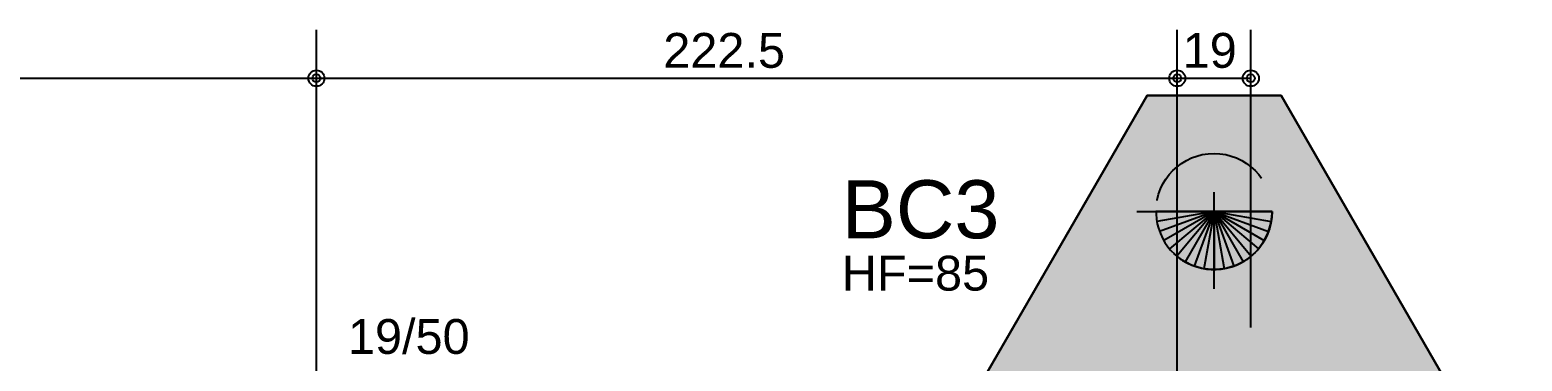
# Model space of a CAD drawing. Extents: x 0 to 119, y 0 to 84.
# Drawn here: x 38.25 to 45.96, y 74.06 to 75.78 of the extents above; entities that cross this region are included whole.
import ezdxf

# ---------------------------------------------------------------- set-up
doc = ezdxf.new("R2010")
doc.units = 0
doc.header["$MEASUREMENT"] = 0
doc.linetypes.add('ESTILO_TQS_0001', pattern=[1, 0.7, -0.3])
doc.linetypes.add('ESTILO_TQS_0003', pattern=[1.5, 0.5, -0.4, 0.1, -0.5])
for name, color, linetype in [('1', 3, 'CONTINUOUS'), ('10', 252, 'CONTINUOUS'), ('18', 6, 'CONTINUOUS'), ('26', 10, 'CONTINUOUS'), ('32', 250, 'CONTINUOUS'), ('36', 7, 'CONTINUOUS'), ('37', 7, 'CONTINUOUS')]:
    doc.layers.add(name, color=color, linetype=linetype)
doc.styles.add('TQS_ARIAL', font='arial.ttf')

msp = doc.modelspace()

# ---------------------------------------------------------------- linework, layer by layer
at = {"layer": '1', "color": 3, "linetype": 'Continuous'}
msp.add_lwpolyline([(44.668909, 74.837034), (44.068909, 74.837034), (44.069142, 74.825223), (44.071447, 74.798094), (44.075569, 74.774172), (44.081397, 74.75138), (44.091372, 74.723136), (44.104318, 74.695644), (44.115253, 74.676852), (44.130966, 74.654324), (44.144552, 74.637876), (44.166134, 74.615941), (44.184767, 74.600198), (44.206756, 74.584633), (44.228104, 74.572131), (44.254195, 74.559833), (44.274496, 74.552278), (44.304028, 74.544134), (44.33019, 74.539543), (44.354684, 74.537372), (44.368909, 74.537034), (44.380396, 74.537254), (44.405138, 74.53923), (44.433656, 74.544105), (44.460239, 74.551274), (44.48514, 74.560465), (44.509909, 74.572234), (44.530007, 74.583958), (44.555287, 74.601952), (44.571154, 74.615456), (44.591147, 74.635514), (44.606277, 74.653576), (44.623503, 74.678346), (44.633829, 74.696259), (44.64748, 74.725687), (44.656419, 74.751372), (44.662429, 74.775015), (44.666121, 74.796225), (44.668714, 74.826218), (44.668909, 74.837034)], dxfattribs=at)
at = {"layer": '10', "color": 252, "linetype": 'ESTILO_TQS_0003'}
for p, q in [((44.368909, 74.437134), (44.368909, 75.236934)), ((43.969009, 74.837034), (44.768809, 74.837034))]:
    msp.add_line(p, q, dxfattribs=at)
at = {"layer": '10', "color": 252, "linetype": 'Continuous'}
for q in [(44.068909, 74.837034), (44.073467, 74.78494), (44.087002, 74.734428), (44.109102, 74.687034), (44.139096, 74.644198), (44.176073, 74.607221), (44.218909, 74.577227), (44.266303, 74.555126), (44.316815, 74.541592), (44.368909, 74.537034), (44.421004, 74.541592), (44.471515, 74.555126), (44.518909, 74.577227), (44.561746, 74.607221), (44.598723, 74.644198), (44.628717, 74.687034), (44.650817, 74.734428), (44.664352, 74.78494), (44.668909, 74.837034)]:
    msp.add_line((44.368909, 74.837034), q, dxfattribs=at)
at = {"layer": '10', "color": 252, "linetype": 'ESTILO_TQS_0001'}
msp.add_circle((44.368909, 74.837034), 0.3, dxfattribs=at)
at = {"layer": '18', "color": 6, "linetype": 'Continuous'}
msp.add_lwpolyline([(43.122499, 72.678189), (45.615319, 72.678189), (45.96173, 73.278189), (44.715319, 75.437034), (44.022499, 75.437034), (42.776089, 73.278189), (43.122499, 72.678189)], dxfattribs=at)
at = {"layer": '26', "color": 10, "linetype": 'Continuous'}
msp.add_lwpolyline([(44.715319, 75.437034), (45.96173, 73.278189), (45.615319, 72.678189), (44.558909, 72.678189), (44.558909, 73.987804), (43.185786, 73.987804), (44.022499, 75.437034), (44.715319, 75.437034)], dxfattribs=at)
for points in [[(44.715319, 75.437034), (44.558909, 73.987804), (43.185786, 73.987804)], [(44.715319, 75.437034), (43.185786, 73.987804), (44.022499, 75.437034)], [(44.715319, 75.437034), (44.022499, 75.437034), (44.715319, 75.437034)], [(44.715319, 75.437034), (45.615319, 72.678189), (44.558909, 72.678189)], [(44.715319, 75.437034), (44.558909, 72.678189), (44.558909, 73.987804)], [(44.715319, 75.437034), (45.96173, 73.278189), (45.615319, 72.678189)]]:
    msp.add_solid(points, dxfattribs=at)
at = {"layer": '32', "color": 250, "linetype": 'Continuous'}
for p, q in [((39.728908, 73.857804), (39.728908, 75.775303)), ((39.728908, 73.857804), (39.728908, 75.775303)), ((44.178909, 73.857804), (44.178909, 75.775303)), ((44.178909, 73.857804), (44.178909, 75.775303)), ((44.558909, 74.237804), (44.558909, 75.775303)), ((24.829194, 75.525303), (39.728908, 75.525303)), ((39.728908, 75.525303), (44.178909, 75.525303)), ((44.178909, 75.525303), (44.558909, 75.525303))]:
    msp.add_line(p, q, dxfattribs=at)
for centre, radius in [((39.728908, 75.525303), 0.041625), ((39.728908, 75.525303), 0.041625), ((39.728908, 75.525303), 0.02075), ((39.728908, 75.525303), 0.02075), ((44.178909, 75.525303), 0.041625), ((44.178909, 75.525303), 0.041625), ((44.178909, 75.525303), 0.02075), ((44.178909, 75.525303), 0.02075), ((44.558909, 75.525303), 0.041625), ((44.558909, 75.525303), 0.02075)]:
    msp.add_circle(centre, radius, dxfattribs=at)

# ---------------------------------------------------------------- texts
at = {"layer": '32', "color": 250, "linetype": 'Continuous', "style": 'TQS_ARIAL'}
for s, p in [('222.5', (41.521909, 75.579303)), ('19', (44.206909, 75.579303))]:
    msp.add_text(s, height=0.18, dxfattribs=at).set_placement(p)
at = {"layer": '36', "color": 7, "linetype": 'Continuous', "style": 'TQS_ARIAL'}
for s, height, p in [('BC3', 0.3, (42.444642, 74.698548)), ('HF=85', 0.18, (42.444642, 74.428548))]:
    msp.add_text(s, height=height, dxfattribs=at).set_placement(p)
at = {"layer": '37', "color": 7, "linetype": 'Continuous', "style": 'TQS_ARIAL'}
msp.add_text('19/50', height=0.18, dxfattribs=at).set_placement((39.891675, 74.101539))

doc.saveas('drawing.dxf')
